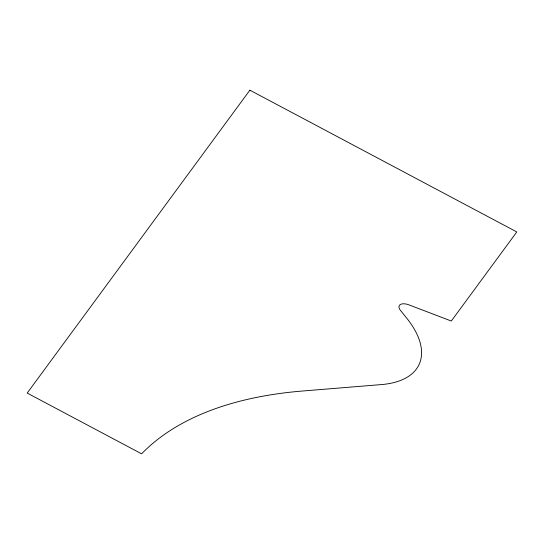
<?xml version="1.0" encoding="UTF-8"?>
<svg xmlns="http://www.w3.org/2000/svg" width="544" height="544" viewBox="0 0 544 544"><rect width="100%" height="100%" fill="white"/><g stroke="black" fill="none" stroke-linecap="round" stroke-linejoin="round"><path stroke-width="0.82" d="M249.88 90.175L27.2 393.067L141.596 453.825A507.402 255.238 25.1 0 1 302.382 391.034L381.534 384.567A102.347 51.483 25.1 0 0 406.599 317.988L400.391 310.277A9.969 5.012 25.1 0 1 400.513 304.409A9.969 5.012 25.1 0 1 409.897 305.232L451.302 321.028L516.8 231.948L249.88 90.175"/></g></svg>
